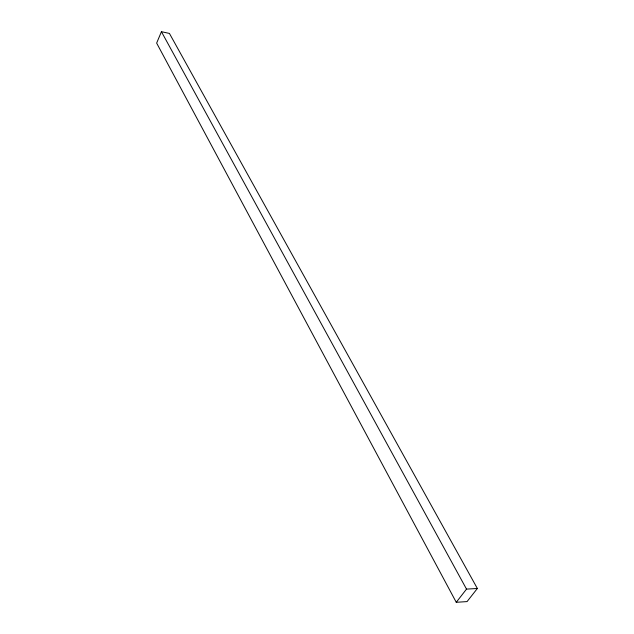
<?xml version="1.0" encoding="UTF-8"?>
<svg xmlns="http://www.w3.org/2000/svg" width="634" height="634" viewBox="0 0 634 634"><rect width="100%" height="100%" fill="white"/><g stroke="black" fill="none" stroke-linecap="round" stroke-linejoin="round"><path stroke-width="0.95" d="M161.432 31.7L156.646 43.088L456.258 602.3L467.06 601.587L477.354 588.479L169.429 33.428L161.432 31.7L466.513 589.113L477.354 588.479M456.258 602.3L466.513 589.113"/></g></svg>
